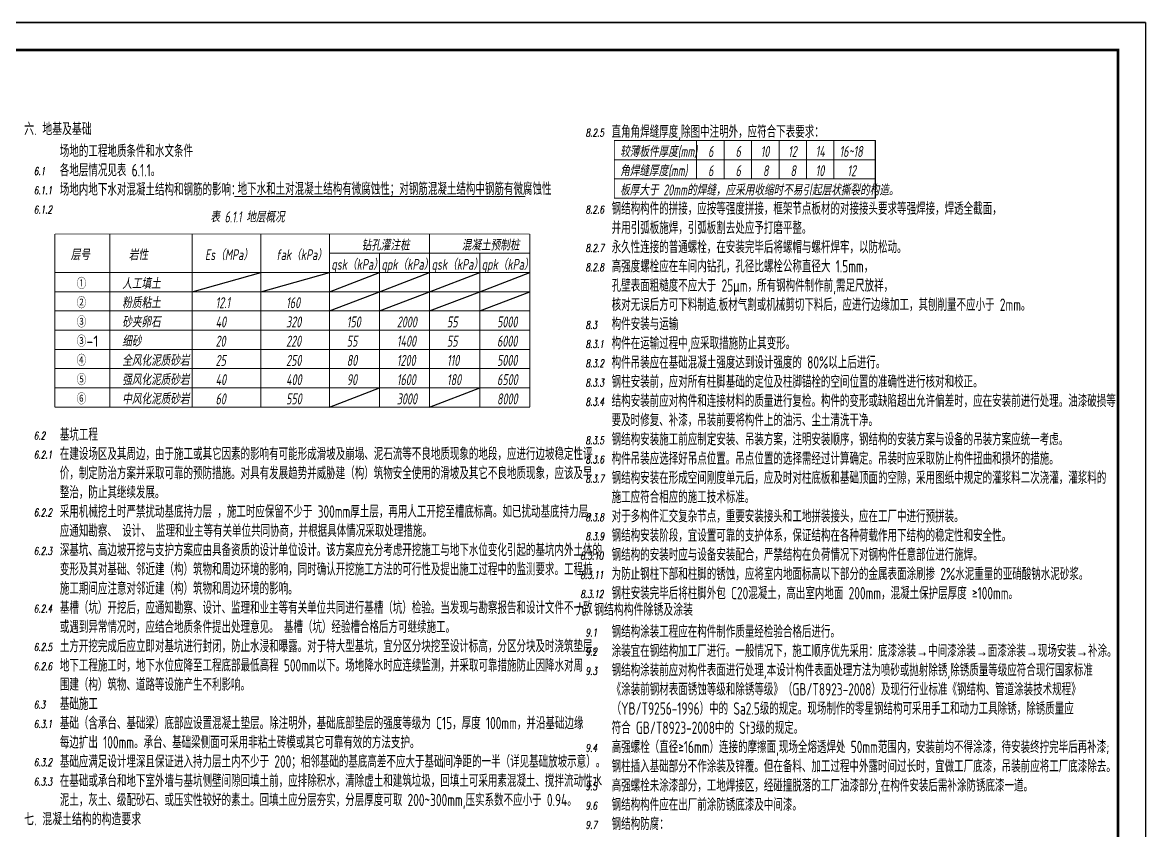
# Model space of a CAD drawing. Header units: millimetres. Extents: x 866309 to 879639, y 39442 to 44891.
# Drawn here: x 866740.8 to 867149.9, y 39741.7 to 40035.8 of the extents above; entities that cross this region are included whole.
import ezdxf

# ---------------------------------------------------------------- set-up
doc = ezdxf.new("R2010")
doc.units = ezdxf.units.MM
doc.header["$LTSCALE"] = 1000
doc.header["$MEASUREMENT"] = 0
doc.layers.add('SM001', color=7, linetype='Continuous', lineweight=15)
doc.layers.add('SM002', color=4, linetype='Continuous', lineweight=15)
doc.layers.add('标注', color=7, linetype='Continuous')
doc.styles.add('HZTXT', font='isocp.shx', dxfattribs={"bigfont": 'HZTXT.shx'})
doc.styles.add('SM001', font='tssdeng.shx', dxfattribs={"width": 0.7, "bigfont": 'tssdchn.shx'})
doc.styles.add('SM002', font='romand.shx')
doc.styles.get("Standard").update_dxf_attribs({"font": 'gbenor.shx', "bigfont": 'gbcbig.shx'})

msp = doc.modelspace()

# ---------------------------------------------------------------- linework, layer by layer
at = {"color": 0}
for p, q in [((867149.93, 40035.843), (866308.93, 40035.843)), ((866308.93, 40035.843), (867149.93, 40035.843)), ((867149.93, 40035.843), (867149.93, 39441.843))]:
    msp.add_line(p, q, dxfattribs=at)
msp.add_line((867051.427, 39992.879), (867051.427, 39971.879))
at = {"color": 0, "const_width": 1}
msp.add_lwpolyline([(867139.93, 39451.843), (866333.93, 39451.843), (866333.93, 40025.843), (867139.93, 40025.843)], close=True, dxfattribs=at)
at = {"layer": 'SM002'}
for p, q in [((866986.427, 39992.879), (866986.427, 39978.879)), ((866996.427, 39992.879), (866996.427, 39978.879)), ((867006.427, 39992.879), (867006.427, 39978.879)), ((867016.427, 39992.879), (867016.427, 39978.879)), ((867026.427, 39992.879), (867026.427, 39978.879)), ((867036.427, 39992.879), (867036.427, 39978.879)), ((866956.427, 39985.879), (867051.427, 39985.879)), ((866956.427, 39978.879), (867051.427, 39978.879)), ((866772.649, 39958.821), (866772.649, 39895.821)), ((866802.649, 39958.821), (866802.649, 39895.821)), ((866827.649, 39958.821), (866827.649, 39895.821)), ((866852.649, 39958.821), (866852.649, 39895.821)), ((866889.149, 39958.821), (866889.149, 39895.821)), ((866852.649, 39951.821), (866925.649, 39951.821)), ((866870.899, 39951.821), (866870.899, 39895.821)), ((866907.399, 39951.821), (866907.399, 39895.821)), ((866752.649, 39944.821), (866925.649, 39944.821)), ((866752.649, 39937.821), (866925.649, 39937.821)), ((866752.649, 39930.821), (866925.649, 39930.821)), ((866752.649, 39923.821), (866925.649, 39923.821)), ((866752.649, 39916.821), (866925.649, 39916.821)), ((866752.649, 39909.821), (866925.649, 39909.821)), ((866752.649, 39902.821), (866925.649, 39902.821)), ((866752.649, 39895.821), (866925.649, 39895.821))]:
    msp.add_line(p, q, dxfattribs=at)
at = {"layer": 'SM002', "const_width": 0.3}
msp.add_lwpolyline([(866956.427, 39971.879), (867051.427, 39971.879), (867051.427, 39992.879), (866956.427, 39992.879)], close=True, dxfattribs=at)
at = {"layer": 'SM002'}
msp.add_lwpolyline([(866818.028, 39972.512), (866924.014, 39972.512)], dxfattribs=at)
at = {"layer": 'SM002', "const_width": 0.3}
for points in [[(866752.649, 39958.821), (866925.649, 39958.821)], [(866752.649, 39895.821), (866752.649, 39958.821)], [(866925.649, 39958.821), (866925.649, 39895.821)], [(866752.649, 39895.821), (866925.649, 39895.821)], [(866925.649, 39895.821), (866752.649, 39895.821)], [(866752.649, 39895.821), (866925.649, 39895.821)]]:
    msp.add_lwpolyline(points, dxfattribs=at)
at = {"layer": '标注'}
for p, q in [((866802.649, 39937.821), (866827.649, 39944.821)), ((866827.649, 39937.821), (866852.649, 39944.821)), ((866852.649, 39937.821), (866870.899, 39944.821)), ((866870.899, 39937.821), (866889.149, 39944.821)), ((866889.149, 39937.821), (866907.399, 39944.821)), ((866907.399, 39937.821), (866925.649, 39944.821)), ((866852.649, 39930.821), (866870.899, 39937.821)), ((866870.899, 39930.821), (866889.149, 39937.821)), ((866889.149, 39930.821), (866907.399, 39937.821)), ((866907.399, 39930.821), (866925.649, 39937.821)), ((866852.649, 39895.821), (866870.899, 39902.821)), ((866889.149, 39895.821), (866907.399, 39902.821))]:
    msp.add_line(p, q, dxfattribs=at)

# ---------------------------------------------------------------- texts
at = {"layer": 'SM001', "color": 2}
for s, style, width, p in [('六. 地基及基础', 'HZTXT', 0.8, (866741.464, 39994.812)), ('地下水和土对混凝土结构有微腐蚀性；对钢筋混凝土结构中钢筋有微腐蚀性', 'SM001', 0.7, (866819.212, 39973.017)), ('九. 钢结构构件除锈及涂装', 'HZTXT', 0.8, (866942.463, 39819.843)), ('七. 混凝土结构的构造要求', 'HZTXT', 0.8, (866741.464, 39743.552))]:
    msp.add_text(s, height=4.5, dxfattribs=dict(at, style=style, width=width)).set_placement(p)
at = {"layer": 'SM001', "color": 96, "style": 'SM002', "oblique": 10, "width": 0.7}
for s, p in [('8.2.5', (866945.963, 39994.343)), ('6.1', (866744.964, 39980.312)), ('6.1.1', (866744.964, 39973.312)), ('6.1.2', (866744.964, 39966.312)), ('8.2.6', (866945.963, 39966.343)), ('8.2.7', (866945.963, 39952.343)), ('8.2.8', (866945.963, 39945.343)), ('8.3', (866945.963, 39924.343)), ('8.3.1', (866945.963, 39917.343)), ('8.3.2', (866945.963, 39910.343)), ('8.3.3', (866945.963, 39903.343)), ('8.3.4', (866945.963, 39896.343)), ('6.2', (866744.964, 39884.052)), ('8.3.5', (866945.963, 39882.343)), ('6.2.1', (866744.964, 39877.052)), ('8.3.6', (866945.963, 39875.343)), ('8.3.7', (866945.963, 39868.343)), ('6.2.2', (866744.964, 39856.052)), ('8.3.8', (866945.963, 39854.343)), ('8.3.9', (866945.963, 39847.343)), ('6.2.3', (866744.964, 39842.052)), ('8.3.10', (866944.063, 39840.343)), ('8.3.11', (866944.063, 39833.343)), ('8.3.12', (866944.063, 39826.343)), ('6.2.4', (866744.964, 39821.052)), ('9.1', (866945.963, 39812.343)), ('6.2.5', (866744.964, 39807.052)), ('9.2', (866945.963, 39805.343)), ('6.2.6', (866744.964, 39800.052)), ('9.3', (866945.963, 39798.343)), ('6.3', (866744.964, 39786.052)), ('6.3.1', (866744.964, 39779.052)), ('9.4', (866945.963, 39770.343)), ('6.3.2', (866744.964, 39765.052)), ('6.3.3', (866744.964, 39758.052)), ('9.5', (866945.963, 39756.343)), ('9.6', (866945.963, 39749.343)), ('9.7', (866945.963, 39742.343))]:
    msp.add_text(s, height=2.8, dxfattribs=at).set_placement(p)
at = {"layer": 'SM001', "style": 'SM001', "width": 0.7}
for s, p in [('直角角焊缝厚度,除图中注明外，应符合下表要求：', (866955.463, 39993.843)), ('场地的工程地质条件和水文条件', (866754.464, 39986.812)), ('各地层情况见表 6.1.1。', (866754.464, 39979.812)), ('场地内地下水对混凝土结构和钢筋的影响：', (866754.464, 39972.812)), ('钢结构构件的拼接，应按等强度拼接，框架节点板材的对接接头要求等强焊接，焊透全截面，', (866955.463, 39965.843)), ('并用引弧板施焊，引弧板割去处应予打磨平整。', (866955.463, 39958.843)), ('永久性连接的普通螺栓，在安装完毕后将螺帽与螺杆焊牢，以防松动。', (866955.463, 39951.843)), ('高强度螺栓应在车间内钻孔，孔径比螺栓公称直径大 1.5mm，', (866955.463, 39944.843)), ('孔壁表面粗糙度不应大于 25μm，所有钢构件制作前,需足尺放祥，', (866955.463, 39937.843)), ('核对无误后方可下料制造.板材气割或机械剪切下料后，应进行边缘加工，其刨削量不应小于 2mm。', (866955.463, 39930.843)), ('构件安装与运输', (866955.463, 39923.843)), ('构件在运输过程中,应采取措施防止其变形。', (866955.463, 39916.843)), ('构件吊装应在基础混凝土强度达到设计强度的 80%%%以上后进行。', (866955.463, 39909.843)), ('钢柱安装前，应对所有柱脚基础的定位及柱脚锚栓的空间位置的准确性进行核对和校正。', (866955.463, 39902.843)), ('结构安装前应对构件和连接材料的质量进行复检。构件的变形或缺陷超出允许偏差时，应在安装前进行处理。油漆破损等', (866955.463, 39895.843)), ('要及时修复、补漆，吊装前要将构件上的油污、尘土清洗干净。', (866955.463, 39888.843)), ('基坑工程', (866754.464, 39883.552)), ('钢结构安装施工前应制定安装、吊装方案，注明安装顺序，钢结构的安装方案与设备的吊装方案应统一考虑。', (866955.463, 39881.843)), ('在建设场区及其周边，由于施工或其它因素的影响有可能形成滑坡及崩塌、泥石流等不良地质现象的地段，应进行边坡稳定性评', (866754.464, 39876.552)), ('构件吊装应选择好吊点位置。吊点位置的选择需经过计算确定。吊装时应采取防止构件扭曲和损坏的措施。', (866955.463, 39874.843)), ('价，制定防治方案并采取可靠的预防措施。对具有发展趋势并威胁建（构）筑物安全使用的滑坡及其它不良地质现象，应该及早', (866754.464, 39869.552)), ('钢结构安装在形成空间刚度单元后，应及时对柱底板和基础顶面的空隙，采用图纸中规定的灌浆料二次浇灌，灌浆料的', (866955.463, 39867.843)), ('整治，防止其继续发展。', (866754.464, 39862.552)), ('施工应符合相应的施工技术标准。', (866955.463, 39860.843)), ('采用机械挖土时严禁扰动基底持力层 ，施工时应保留不少于 300mm厚土层，再用人工开挖至槽底标高。如已扰动基底持力层， ', (866754.464, 39855.552)), ('对于多构件汇交复杂节点，重要安装接头和工地拼装接头，应在工厂中进行预拼装。', (866955.463, 39853.843)), ('应通知勘察、 设计、 监理和业主等有关单位共同协商，并根据具体情况采取处理措施。', (866754.464, 39848.552)), ('钢结构安装阶段，宜设置可靠的支护体系，保证结构在各种荷载作用下结构的稳定性和安全性。', (866955.463, 39846.843)), ('深基坑、高边坡开挖与支护方案应由具备资质的设计单位设计。该方案应充分考虑开挖施工与地下水位变化引起的基坑内外土体的', (866754.464, 39841.552)), ('钢结构的安装时应与设备安装配合，严禁结构在负荷情况下对钢构件任意部位进行施焊。', (866955.463, 39839.843)), ('变形及其对基础、邻近建（构）筑物和周边环境的影响，同时确认开挖施工方法的可行性及提出施工过程中的监测要求。工程桩', (866754.464, 39834.552)), ('为防止钢柱下部和柱脚的锈蚀，应将室内地面标高以下部分的金属表面涂刷掺 2%%%水泥重量的亚硝酸钠水泥砂浆。', (866955.463, 39832.843)), ('施工期间应注意对邻近建（构）筑物和周边环境的影响。', (866754.464, 39827.552)), ('钢柱安装完毕后将柱脚外包 C20混凝土，高出室内地面 200mm，混凝土保护层厚度 ≥100mm。', (866955.463, 39825.843)), ('基槽（坑）开挖后，应通知勘察、设计、监理和业主等有关单位共同进行基槽（坑）检验。当发现与勘察报告和设计文件不一致', (866754.464, 39820.552)), ('或遇到异常情况时，应结合地质条件提出处理意见。 基槽（坑）经验槽合格后方可继续施工。', (866754.464, 39813.552)), ('钢结构涂装工程应在构件制作质量经检验合格后进行。', (866955.463, 39811.843)), ('土方开挖完成后应立即对基坑进行封闭，防止水浸和曝露。对于特大型基坑，宜分区分块挖至设计标高，分区分块及时浇筑垫层。', (866754.464, 39806.552)), ('涂装宜在钢结构加工厂进行。一般情况下，施工顺序优先采用：底漆涂装→中间漆涂装→面漆涂装→现场安装→补涂。', (866955.463, 39804.843)), ('地下工程施工时，地下水位应降至工程底部最低高程 500mm以下。场地降水时应连续监测，并采取可靠措施防止因降水对周', (866754.464, 39799.552)), ('钢结构涂装前应对构件表面进行处理,本设计构件表面处理方法为喷砂或抛射除锈,除锈质量等级应符合现行国家标准', (866955.463, 39797.843)), ('围建（构）筑物、道路等设施产生不利影响。', (866754.464, 39792.552)), ('《涂装前钢材表面锈蚀等级和除锈等级》（GB/T8923-2008）及现行行业标准《钢结构、管道涂装技术规程》', (866955.463, 39790.843)), ('基础施工', (866754.464, 39785.552)), ('（YB/T9256-1996）中的 Sa2.5级的规定。现场制作的零星钢结构可采用手工和动力工具除锈，除锈质量应', (866955.463, 39783.843)), ('基础（含承台、基础梁）底部应设置混凝土垫层。除注明外，基础底部垫层的强度等级为 C15，厚度 100mm，并沿基础边缘', (866754.464, 39778.552)), ('符合 GB/T8923-2008中的 St3级的规定。', (866955.463, 39776.843)), ('每边扩出 100mm。承台、基础梁侧面可采用非粘土砖模或其它可靠有效的方法支护。', (866754.464, 39771.552)), ('高强螺栓（直径≥16mm）连接的摩擦面,现场全熔透焊处 50mm范围内，安装前均不得涂漆，待安装终拧完毕后再补漆;', (866955.463, 39769.843)), ('基础应满足设计埋深且保证进入持力层土内不少于 200；相邻基础的基底高差不应大于基础间净距的一半（详见基础放坡示意）。', (866754.464, 39764.552)), ('钢柱插入基础部分不作涂装及锌覆。但在备料、加工过程中外露时间过长时，宜做工厂底漆，吊装前应将工厂底漆除去。', (866955.463, 39762.843)), ('在基础或承台和地下室外墙与基坑侧壁间隙回填土前，应排除积水，清除虚土和建筑垃圾，回填土可采用素混凝土、搅拌流动性水', (866754.464, 39757.552)), ('高强螺栓未涂漆部分，工地焊接区，经碰撞脱落的工厂油漆部分,在构件安装后需补涂防锈底漆一道。', (866955.463, 39755.843)), ('泥土，灰土、级配砂石、或压实性较好的素土。回填土应分层夯实，分层厚度可取 200~300mm,压实系数不应小于 0.94。', (866754.464, 39750.552)), ('钢结构构件应在出厂前涂防锈底漆及中间漆。', (866955.463, 39748.843)), ('钢结构防腐：', (866955.463, 39741.843))]:
    msp.add_text(s, height=4.5, dxfattribs=at).set_placement(p)
at = {"layer": 'SM001', "style": 'SM001', "oblique": 10}
for s, height, width, p in [('较薄板件厚度(mm)', 4, 0.7, (866958.548, 39986.879)), ('6', 4, 0.7, (866990.588, 39986.879)), ('6', 4, 0.7, (867000.588, 39986.879)), ('10', 4, 0.7, (867009.747, 39986.879)), ('12', 4, 0.7, (867019.747, 39986.879)), ('14', 4, 0.7, (867029.747, 39986.879)), ('16~18', 4, 0.7, (867038.456, 39986.879)), ('角焊缝厚度(mm)', 4, 0.7, (866958.548, 39979.879)), ('6', 4, 0.7, (866990.588, 39979.879)), ('6', 4, 0.7, (867000.588, 39979.879)), ('8', 4, 0.7, (867010.588, 39979.879)), ('8', 4, 0.7, (867020.588, 39979.879)), ('10', 4, 0.7, (867029.747, 39979.879)), ('12', 4, 0.7, (867041.318, 39979.879)), ('板厚大于 20mm的焊缝，应采用收缩时不易引起层状撕裂的构造。', 4, 0.7, (866958.548, 39972.879)), ('表 6.1.1 地层概况', 4, 0.7, (866809.264, 39963.052)), ('钻孔灌注桩', 3.9392, 0.710799, (866864.344, 39952.821)), ('混凝土预制桩', 3.9392, 0.710799, (866900.844, 39952.821)), ('层号', 3.9392, 0.710799, (866758.408, 39949.321)), ('岩性', 3.9392, 0.710799, (866779.559, 39949.321)), ('Es（MPa）', 3.9392, 0.710799, (866807.356, 39949.321)), ('f\x8eak\x8f（kPa）', 3.9392, 0.710799, (866833.211, 39949.321)), ('qsk（kPa）', 3.9392, 0.710799, (866853.353, 39945.821)), ('qpk（kPa）', 3.9392, 0.710799, (866871.603, 39945.821)), ('qsk（kPa）', 3.9392, 0.710799, (866889.853, 39945.821)), ('qpk（kPa）', 3.9392, 0.710799, (866908.103, 39945.821))]:
    msp.add_text(s, height=height, dxfattribs=dict(at, width=width)).set_placement(p)
at = {"layer": 'SM001', "color": 2, "width": 1.1}
for s, p in [('①', (866760.583, 39938.821)), ('②', (866760.583, 39931.821)), ('③', (866760.583, 39924.821)), ('③-1', (866760.583, 39917.821)), ('④', (866760.583, 39910.821)), ('⑤', (866760.583, 39903.821)), ('⑥', (866760.583, 39896.821))]:
    msp.add_text(s, height=4, dxfattribs=at).set_placement(p)
at = {"layer": 'SM001', "color": 2, "style": 'SM001', "oblique": 10, "width": 0.7}
for s, p in [('人工填土', (866777.168, 39938.821)), ('粉质粘土', (866777.168, 39931.821)), ('12.1', (866811.187, 39931.821)), ('160', (866836.886, 39931.821)), ('砂夹卵石', (866777.168, 39924.821)), ('40', (866811.187, 39924.821)), ('320', (866836.886, 39924.821)), ('150', (866858.963, 39924.821)), ('2000', (866877.213, 39924.821)), ('55', (866895.463, 39924.821)), ('5000', (866913.713, 39924.821)), ('细砂', (866777.168, 39917.821)), ('20', (866811.187, 39917.821)), ('220', (866836.886, 39917.821)), ('55', (866858.963, 39917.821)), ('1400', (866877.213, 39917.821)), ('55', (866895.463, 39917.821)), ('6000', (866913.713, 39917.821)), ('全风化泥质砂岩', (866777.168, 39910.821)), ('25', (866811.187, 39910.821)), ('250', (866836.886, 39910.821)), ('80', (866858.963, 39910.821)), ('1200', (866877.213, 39910.821)), ('110', (866895.463, 39910.821)), ('5000', (866913.713, 39910.821)), ('强风化泥质砂岩', (866777.168, 39903.821)), ('40', (866811.187, 39903.821)), ('400', (866836.886, 39903.821)), ('90', (866858.963, 39903.821)), ('1600', (866877.213, 39903.821)), ('180', (866895.463, 39903.821)), ('6500', (866913.713, 39903.821)), ('中风化泥质砂岩', (866777.168, 39896.821)), ('60', (866811.187, 39896.821)), ('550', (866836.886, 39896.821)), ('3000', (866877.213, 39896.821)), ('8000', (866913.713, 39896.821))]:
    msp.add_text(s, height=4, dxfattribs=at).set_placement(p)

doc.saveas('drawing.dxf')
